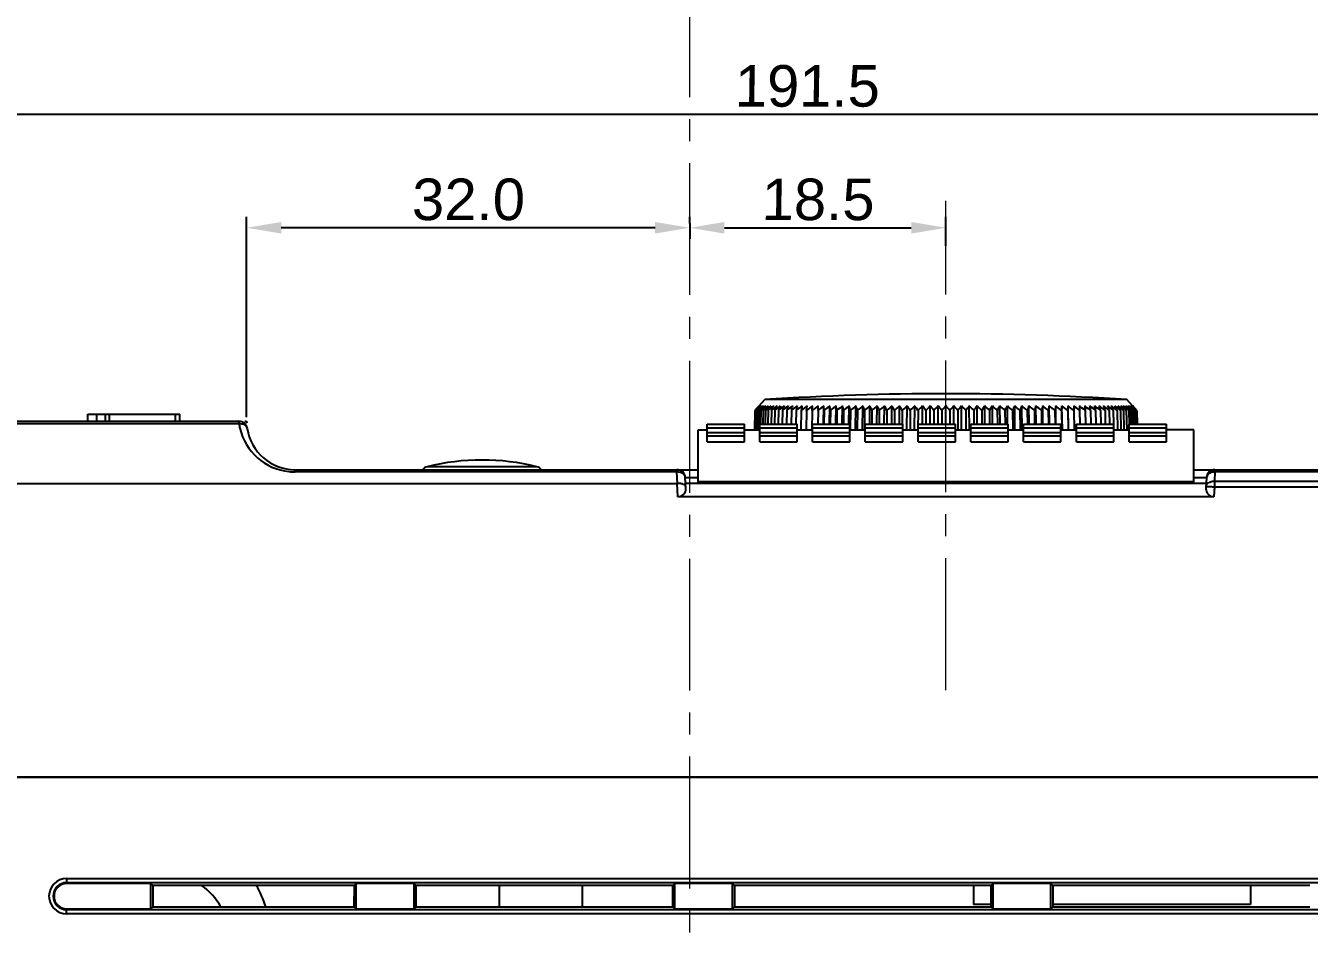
# Model space of a CAD drawing. Header units: millimetres. Extents: x 509 to 2357, y -197 to 647.
# Drawn here: x 2017.1 to 2109.8, y 469.1 to 534.2 of the extents above; entities that cross this region are included whole.
import ezdxf

# ---------------------------------------------------------------- set-up
doc = ezdxf.new("R2010")
doc.units = ezdxf.units.MM
doc.header["$PDMODE"] = 3
doc.header["$PDSIZE"] = 0.7
doc.linetypes.add('CENTER', pattern=[17.8, 10.75, -2.35, 2.35, -2.35])
doc.linetypes.add('CENTER2', pattern=[28.575, 19.05, -3.175, 3.175, -3.175])
doc.layers.get('0').update_dxf_attribs({"linetype": 'CONTINUOUS'})
doc.layers.get('Defpoints').update_dxf_attribs({"linetype": 'CONTINUOUS'})
doc.layers.add('3', color=112, linetype='CENTER', lineweight=15)
doc.layers.add('Dim', color=1, linetype='CONTINUOUS')
doc.layers.add('SU', color=7, linetype='CONTINUOUS')
doc.styles.add('OMI-1', font='arial.ttf', dxfattribs={"oblique": 1, "height": 3})
doc.dimstyles.new('1', dxfattribs={"dimtxt": 5, "dimasz": 2.5, "dimexe": 0.8, "dimexo": 0.3, "dimgap": 0.5, "dimtad": 1, "dimtoh": 1, "dimdec": 1, "dimzin": 0, "dimdsep": 46, "dimtxsty": 'OMI-1', "dimcen": 0, "dimclrd": 256, "dimclre": 256, "dimclrt": 256, "dimadec": 0, "dimazin": 0, "dimtfac": 0.8, "dimtdec": 1, "dimtix": 1, "dimtmove": 0, "dimatfit": 3, "dimfxl": 1, "dimtolj": 1, "dimtzin": 0, "dimarcsym": 0})

# ---------------------------------------------------------------- blocks, each defined once
blk = doc.blocks.new('*D4153')
at = {"layer": 'Defpoints', "color": 0}
for p in [(2065.071, 520.238), (2033.071, 519.633), (2033.071, 505.66)]:
    blk.add_point(p, dxfattribs=at)
at = {"layer": 'Dim', "lineweight": -2}
for p, q in [((2033.071, 505.96), (2033.071, 520.433)), ((2062.571, 519.633), (2035.571, 519.633)), ((2065.071, 519.938), (2065.071, 518.833))]:
    blk.add_line(p, q, dxfattribs=at)
at = {"layer": 'Dim'}
for points in [[(2035.571, 520.049), (2035.571, 519.216), (2033.071, 519.633)], [(2062.571, 519.216), (2062.571, 520.049), (2065.071, 519.633)]]:
    blk.add_solid(points, dxfattribs=at)
at = {"layer": 'Dim', "insert": (2049.071, 521.665), "char_height": 3, "attachment_point": 5, "style": 'OMI-1'}
blk.add_mtext('\\A1;32.0', dxfattribs=at)
blk = doc.blocks.new('*D4154')
at = {"layer": 'Defpoints', "color": 0}
for p in [(2065.071, 519.633), (2083.571, 519.633), (2083.571, 518.019)]:
    blk.add_point(p, dxfattribs=at)
at = {"layer": 'Dim', "lineweight": -2}
for p, q in [((2065.071, 519.933), (2065.071, 520.433)), ((2083.571, 518.319), (2083.571, 520.433)), ((2067.571, 519.633), (2081.071, 519.633))]:
    blk.add_line(p, q, dxfattribs=at)
at = {"layer": 'Dim'}
for points in [[(2067.571, 520.049), (2067.571, 519.216), (2065.071, 519.633)], [(2081.071, 519.216), (2081.071, 520.049), (2083.571, 519.633)]]:
    blk.add_solid(points, dxfattribs=at)
at = {"layer": 'Dim', "insert": (2074.321, 521.664), "char_height": 3, "attachment_point": 5, "style": 'OMI-1'}
blk.add_mtext('\\A1;18.5', dxfattribs=at)
blk = doc.blocks.new('*D4162')
at = {"layer": 'Defpoints', "color": 0}
for p in [(2169.308, 527.828), (1977.771, 479.96), (2169.308, 441.86)]:
    blk.add_point(p, dxfattribs=at)
at = {"layer": 'Dim', "lineweight": -2}
for p, q in [((1977.771, 480.26), (1977.771, 528.628)), ((2169.308, 442.16), (2169.308, 528.628)), ((1980.271, 527.828), (2166.808, 527.828))]:
    blk.add_line(p, q, dxfattribs=at)
at = {"layer": 'Dim'}
for points in [[(1980.271, 528.244), (1980.271, 527.411), (1977.771, 527.828)], [(2166.808, 527.411), (2166.808, 528.244), (2169.308, 527.828)]]:
    blk.add_solid(points, dxfattribs=at)
at = {"layer": 'Dim', "insert": (2073.54, 529.859), "char_height": 3, "attachment_point": 5, "style": 'OMI-1'}
blk.add_mtext('\\A1;191.5', dxfattribs=at)

msp = doc.modelspace()

# ---------------------------------------------------------------- linework, layer by layer
at = {"color": 7, "linetype": 'Continuous'}
for p, q in [((2070.09, 506.779), (2070.506, 507.223)), ((2096.637, 507.223), (2070.506, 507.223)), ((2097.053, 506.779), (2096.637, 507.223)), ((2069.774, 506.441), (2069.738, 505.029)), ((2069.786, 506.441), (2069.75, 505.029)), ((2069.774, 506.441), (2069.78, 506.447)), ((2069.875, 506.532), (2069.786, 506.441)), ((2069.823, 506.441), (2069.787, 505.029)), ((2069.896, 506.515), (2069.823, 506.441)), ((2069.883, 506.441), (2069.847, 505.029)), ((2069.983, 506.538), (2069.883, 506.441)), ((2069.967, 506.441), (2069.932, 505.029)), ((2070.046, 506.515), (2069.967, 506.441)), ((2070.081, 506.766), (2070.013, 506.695)), ((2070.016, 506.695), (2070.081, 506.766)), ((2070.076, 506.441), (2070.041, 505.032)), ((2070.104, 506.766), (2070.07, 506.73)), ((2070.073, 506.73), (2070.104, 506.766)), ((2070.156, 506.515), (2070.076, 506.441)), ((2070.093, 506.695), (2070.152, 506.766)), ((2070.122, 506.505), (2070.13, 506.515)), ((2070.166, 506.695), (2070.223, 506.766)), ((2070.208, 506.441), (2070.183, 505.458)), ((2070.294, 506.519), (2070.208, 506.441)), ((2070.264, 506.695), (2070.317, 506.766)), ((2070.363, 506.441), (2070.339, 505.46)), ((2070.465, 506.53), (2070.363, 506.441)), ((2070.384, 506.695), (2070.434, 506.766)), ((2070.542, 506.441), (2070.518, 505.46)), ((2070.528, 506.695), (2070.575, 506.766)), ((2070.743, 506.441), (2070.72, 505.46)), ((2070.967, 506.441), (2070.944, 505.46)), ((2071.213, 506.441), (2071.191, 505.46)), ((2071.481, 506.441), (2071.459, 505.46)), ((2071.77, 506.441), (2071.748, 505.46)), ((2072.079, 506.441), (2072.059, 505.46)), ((2072.409, 506.441), (2072.389, 505.46)), ((2072.759, 506.441), (2072.739, 505.461)), ((2073.127, 506.441), (2073.1, 505.029)), ((2073.514, 506.441), (2073.488, 505.029)), ((2073.514, 506.441), (2073.544, 506.766)), ((2073.918, 506.441), (2073.893, 505.03)), ((2073.918, 506.441), (2073.931, 506.766)), ((2074.339, 506.441), (2074.323, 505.46)), ((2074.339, 506.441), (2074.334, 506.766)), ((2074.733, 505.46), (2074.754, 506.766)), ((2074.777, 506.441), (2074.754, 506.766)), ((2074.777, 506.441), (2074.761, 505.46)), ((2075.17, 505.46), (2075.19, 506.766)), ((2075.23, 506.441), (2075.215, 505.46)), ((2075.621, 505.46), (2075.64, 506.766)), ((2075.697, 506.441), (2075.683, 505.46)), ((2076.086, 505.46), (2076.104, 506.766)), ((2076.178, 506.441), (2076.165, 505.46)), ((2076.565, 505.461), (2076.581, 506.766)), ((2076.673, 506.441), (2076.655, 505.029)), ((2077.05, 505.029), (2077.071, 506.766)), ((2077.179, 506.441), (2077.163, 505.029)), ((2077.553, 505.029), (2077.572, 506.766)), ((2077.697, 506.441), (2077.682, 505.03)), ((2078.07, 505.46), (2078.083, 506.766)), ((2078.225, 506.441), (2078.215, 505.46)), ((2078.592, 505.46), (2078.604, 506.766)), ((2078.762, 506.441), (2078.753, 505.46)), ((2079.123, 505.46), (2079.134, 506.766)), ((2079.308, 506.441), (2079.3, 505.46)), ((2079.662, 505.46), (2079.671, 506.766)), ((2079.861, 506.441), (2079.854, 505.46)), ((2080.208, 505.46), (2080.216, 506.766)), ((2080.421, 506.441), (2080.415, 505.46)), ((2080.757, 505.029), (2080.766, 506.766)), ((2080.986, 506.441), (2080.979, 505.029)), ((2081.314, 505.029), (2081.321, 506.766)), ((2081.556, 506.441), (2081.551, 505.03)), ((2081.876, 505.46), (2081.88, 506.766)), ((2082.129, 506.441), (2082.127, 505.46)), ((2082.44, 505.46), (2082.442, 506.766)), ((2082.705, 506.441), (2082.704, 505.46)), ((2083.005, 505.46), (2083.006, 506.766)), ((2083.283, 506.441), (2083.282, 505.46)), ((2083.571, 505.46), (2083.571, 506.766)), ((2083.86, 506.441), (2083.861, 505.46)), ((2084.138, 505.46), (2084.137, 506.766)), ((2084.438, 506.441), (2084.44, 505.029)), ((2084.704, 505.029), (2084.701, 506.766)), ((2085.014, 506.441), (2085.017, 505.029)), ((2085.268, 505.029), (2085.263, 506.766)), ((2085.587, 506.441), (2085.591, 505.46)), ((2085.827, 505.46), (2085.822, 506.766)), ((2086.157, 506.441), (2086.162, 505.46)), ((2086.384, 505.46), (2086.377, 506.766)), ((2086.722, 506.441), (2086.728, 505.46)), ((2086.935, 505.46), (2086.927, 506.766)), ((2087.282, 506.441), (2087.289, 505.46)), ((2087.481, 505.46), (2087.472, 506.766)), ((2087.835, 506.441), (2087.843, 505.46)), ((2088.02, 505.459), (2088.009, 506.766)), ((2088.381, 506.441), (2088.393, 505.029)), ((2088.555, 505.029), (2088.539, 506.766)), ((2088.918, 506.441), (2088.932, 505.029)), ((2089.077, 505.029), (2089.06, 506.766)), ((2089.446, 506.441), (2089.457, 505.46)), ((2089.586, 505.46), (2089.571, 506.766)), ((2089.964, 506.441), (2089.975, 505.46)), ((2090.088, 505.46), (2090.072, 506.766)), ((2090.47, 506.441), (2090.483, 505.46)), ((2090.578, 505.46), (2090.562, 506.766)), ((2090.964, 506.441), (2090.978, 505.46)), ((2091.057, 505.46), (2091.039, 506.766)), ((2091.446, 506.441), (2091.46, 505.46)), ((2091.522, 505.46), (2091.503, 506.766)), ((2091.913, 506.441), (2091.935, 505.03)), ((2091.98, 505.031), (2091.953, 506.766)), ((2092.389, 506.766), (2092.366, 506.441)), ((2092.366, 506.441), (2092.389, 505.029)), ((2092.417, 505.029), (2092.389, 506.766)), ((2092.809, 506.766), (2092.804, 506.441)), ((2092.804, 506.441), (2092.828, 505.029)), ((2093.212, 506.766), (2093.225, 506.441)), ((2093.225, 506.441), (2093.242, 505.46)), ((2093.599, 506.766), (2093.629, 506.441)), ((2093.629, 506.441), (2093.647, 505.46)), ((2094.016, 506.441), (2094.035, 505.46)), ((2094.384, 506.441), (2094.404, 505.46)), ((2094.734, 506.441), (2094.754, 505.46)), ((2095.064, 506.441), (2095.084, 505.46)), ((2095.373, 506.441), (2095.395, 505.46)), ((2095.662, 506.441), (2095.684, 505.459)), ((2095.93, 506.441), (2095.962, 505.029)), ((2096.176, 506.441), (2096.209, 505.029)), ((2096.4, 506.441), (2096.433, 505.029)), ((2096.568, 506.766), (2096.615, 506.695)), ((2096.601, 506.441), (2096.635, 505.029)), ((2096.78, 506.441), (2096.678, 506.53)), ((2096.709, 506.766), (2096.758, 506.695)), ((2096.78, 506.441), (2096.804, 505.46)), ((2096.826, 506.766), (2096.879, 506.695)), ((2096.935, 506.441), (2096.848, 506.519)), ((2096.92, 506.766), (2096.977, 506.695)), ((2096.935, 506.441), (2096.96, 505.46)), ((2097.067, 506.441), (2096.987, 506.515)), ((2096.991, 506.766), (2097.05, 506.695)), ((2097.013, 506.515), (2097.021, 506.505)), ((2097.073, 506.73), (2097.039, 506.766)), ((2097.039, 506.766), (2097.069, 506.73)), ((2097.13, 506.695), (2097.062, 506.766)), ((2097.062, 506.766), (2097.127, 506.695)), ((2097.067, 506.441), (2097.092, 505.46)), ((2097.176, 506.441), (2097.097, 506.515)), ((2097.26, 506.441), (2097.16, 506.538)), ((2097.176, 506.441), (2097.2, 505.46)), ((2097.32, 506.441), (2097.247, 506.515)), ((2097.26, 506.441), (2097.285, 505.46)), ((2097.357, 506.441), (2097.268, 506.532)), ((2097.32, 506.441), (2097.345, 505.46)), ((2097.357, 506.441), (2097.382, 505.46)), ((2097.369, 506.441), (2097.363, 506.447)), ((2097.369, 506.441), (2097.394, 505.46)), ((1980.367, 505.66), (2032.516, 505.66)), ((1980.373, 505.495), (2032.516, 505.495)), ((2021.61, 505.66), (2021.61, 506.16)), ((2021.61, 506.16), (2028.239, 506.16)), ((2022.242, 505.66), (2022.242, 506.16)), ((2022.874, 505.66), (2022.874, 506.16)), ((2023.163, 505.66), (2023.163, 506.16)), ((2027.928, 505.66), (2027.928, 506.16)), ((2028.239, 505.66), (2028.239, 506.16)), ((2032.516, 505.66), (2032.516, 505.495)), ((2032.944, 505.66), (2033.071, 505.66)), ((2066.321, 504.185), (2066.321, 505.46)), ((2066.321, 505.46), (2069.021, 505.46)), ((2069.021, 504.185), (2069.021, 505.46)), ((2070.131, 504.185), (2070.131, 505.46)), ((2070.131, 505.46), (2072.831, 505.46)), ((2072.831, 504.185), (2072.831, 505.46)), ((2073.941, 504.185), (2073.941, 505.46)), ((2073.941, 505.46), (2076.641, 505.46)), ((2076.641, 504.185), (2076.641, 505.46)), ((2077.751, 504.185), (2077.751, 505.46)), ((2077.751, 505.46), (2080.451, 505.46)), ((2080.451, 504.185), (2080.451, 505.46)), ((2081.561, 504.185), (2081.561, 505.46)), ((2081.561, 505.46), (2084.261, 505.46)), ((2084.261, 504.185), (2084.261, 505.46)), ((2085.371, 504.185), (2085.371, 505.46)), ((2085.371, 505.46), (2088.071, 505.46)), ((2088.071, 504.185), (2088.071, 505.46)), ((2089.181, 504.185), (2089.181, 505.46)), ((2089.181, 505.46), (2091.881, 505.46)), ((2091.881, 504.185), (2091.881, 505.46)), ((2092.991, 504.185), (2092.991, 505.46)), ((2092.991, 505.46), (2095.691, 505.46)), ((2095.691, 504.185), (2095.691, 505.46)), ((2096.801, 504.185), (2096.801, 505.46)), ((2096.801, 505.46), (2099.511, 505.46)), ((2099.511, 504.185), (2099.511, 505.46)), ((2065.671, 501.16), (2065.671, 505.029)), ((2065.671, 505.029), (2066.321, 505.029)), ((2066.321, 505.187), (2069.021, 505.187)), ((2066.321, 504.841), (2069.021, 504.841)), ((2066.321, 504.615), (2069.021, 504.615)), ((2069.021, 505.029), (2070.131, 505.029)), ((2070.131, 505.187), (2072.831, 505.187)), ((2070.131, 504.841), (2072.831, 504.841)), ((2070.131, 504.615), (2072.831, 504.615)), ((2072.831, 505.029), (2073.941, 505.029)), ((2073.941, 505.187), (2076.641, 505.187)), ((2073.941, 504.841), (2076.641, 504.841)), ((2073.941, 504.615), (2076.641, 504.615)), ((2076.641, 505.029), (2077.751, 505.029)), ((2077.751, 505.187), (2080.451, 505.187)), ((2077.751, 504.841), (2080.451, 504.841)), ((2077.751, 504.615), (2080.451, 504.615)), ((2080.451, 505.029), (2081.561, 505.029)), ((2081.561, 505.187), (2084.261, 505.187)), ((2081.561, 504.841), (2084.261, 504.841)), ((2081.561, 504.615), (2084.261, 504.615)), ((2084.261, 505.029), (2085.371, 505.029)), ((2085.371, 505.187), (2088.071, 505.187)), ((2085.371, 504.841), (2088.071, 504.841)), ((2085.371, 504.615), (2088.071, 504.615)), ((2088.071, 505.029), (2089.181, 505.029)), ((2089.181, 505.187), (2091.881, 505.187)), ((2089.181, 504.841), (2091.881, 504.841)), ((2089.181, 504.615), (2091.881, 504.615)), ((2091.881, 505.029), (2092.991, 505.029)), ((2092.991, 505.187), (2095.691, 505.187)), ((2092.991, 504.841), (2095.691, 504.841)), ((2092.991, 504.615), (2095.691, 504.615)), ((2095.691, 505.029), (2096.801, 505.029)), ((2096.801, 505.187), (2099.511, 505.187)), ((2096.801, 504.841), (2099.511, 504.841)), ((2096.801, 504.615), (2099.511, 504.615)), ((2101.471, 505.029), (2099.511, 505.029)), ((2101.471, 501.16), (2101.471, 505.029)), ((2066.321, 504.185), (2069.021, 504.185)), ((2070.131, 504.185), (2072.831, 504.185)), ((2073.941, 504.185), (2076.641, 504.185)), ((2077.751, 504.185), (2080.451, 504.185)), ((2081.561, 504.185), (2084.261, 504.185)), ((2085.371, 504.185), (2088.071, 504.185)), ((2089.181, 504.185), (2091.881, 504.185)), ((2092.991, 504.185), (2095.691, 504.185)), ((2096.801, 504.185), (2099.511, 504.185)), ((2036.571, 501.995), (2036.571, 502.16)), ((2036.571, 502.16), (2065.671, 502.16)), ((2064.15, 501.995), (2036.571, 501.995)), ((2054.035, 502.374), (2046.108, 502.374)), ((2064.15, 501.995), (2064.15, 502.16)), ((2064.193, 501.166), (2064.15, 501.995)), ((2064.79, 500.81), (2064.749, 501.591)), ((2064.749, 501.591), (2065.671, 501.591)), ((2101.471, 502.16), (2132.101, 502.16)), ((2101.471, 501.591), (2102.394, 501.591)), ((2102.394, 501.591), (2102.353, 500.81)), ((2102.993, 501.995), (2102.958, 501.331)), ((2102.993, 501.995), (2102.993, 502.16)), ((2131.723, 501.995), (2102.993, 501.995)), ((1980.181, 501.166), (2064.172, 501.166)), ((2064.222, 500.212), (2064.172, 501.166)), ((2102.371, 501.16), (2064.771, 501.16)), ((2065.671, 501.31), (2101.471, 501.31)), ((2102.958, 500.927), (2102.921, 500.212)), ((2102.958, 501.331), (2102.958, 500.927)), ((2102.958, 501.331), (2131.577, 501.331)), ((2102.958, 500.927), (2131.577, 500.927)), ((2102.921, 500.212), (2064.222, 500.212)), ((1978.071, 479.96), (2152.071, 479.96)), ((2020.071, 472.634), (2020.071, 472.272)), ((2020.071, 472.634), (2135.071, 472.634)), ((2020.071, 472.336), (2135.071, 472.336)), ((2026.159, 472.272), (2020.071, 472.272)), ((2026.159, 470.447), (2026.159, 472.272)), ((2026.159, 472.272), (2026.293, 472.138)), ((2026.293, 472.138), (2026.296, 470.584)), ((2040.85, 472.138), (2026.293, 472.138)), ((2040.847, 470.584), (2040.85, 472.138)), ((2040.984, 472.272), (2040.85, 472.138)), ((2040.984, 470.447), (2040.984, 472.272)), ((2045.159, 472.272), (2040.984, 472.272)), ((2045.159, 470.447), (2045.159, 472.272)), ((2045.159, 472.272), (2045.293, 472.138)), ((2045.293, 472.138), (2045.296, 470.584)), ((2063.85, 472.138), (2045.293, 472.138)), ((2051.323, 470.584), (2051.323, 472.138)), ((2057.323, 470.584), (2057.323, 472.138)), ((2063.847, 470.584), (2063.85, 472.138)), ((2063.984, 472.272), (2063.85, 472.138)), ((2063.984, 470.447), (2063.984, 472.272)), ((2068.159, 472.272), (2063.984, 472.272)), ((2068.159, 470.447), (2068.159, 472.272)), ((2068.159, 472.272), (2068.293, 472.138)), ((2068.293, 472.138), (2068.296, 470.584)), ((2086.85, 472.138), (2068.293, 472.138)), ((2085.571, 472.138), (2085.571, 470.76)), ((2086.847, 470.584), (2086.85, 472.138)), ((2086.984, 472.272), (2086.85, 472.138)), ((2086.984, 470.447), (2086.984, 472.272)), ((2091.159, 472.272), (2086.984, 472.272)), ((2091.159, 470.447), (2091.159, 472.272)), ((2091.159, 472.272), (2091.293, 472.138)), ((2091.293, 472.138), (2091.296, 470.584)), ((2109.85, 472.138), (2091.293, 472.138)), ((2105.571, 472.138), (2105.571, 470.76)), ((2020.071, 470.085), (2020.071, 470.447)), ((2020.071, 470.447), (2026.159, 470.447)), ((2135.071, 470.384), (2020.071, 470.384)), ((2135.071, 470.085), (2020.071, 470.085)), ((2026.159, 470.447), (2026.296, 470.584)), ((2026.296, 470.584), (2040.847, 470.584)), ((2040.984, 470.447), (2040.847, 470.584)), ((2040.984, 470.447), (2045.159, 470.447)), ((2045.159, 470.447), (2045.296, 470.584)), ((2045.296, 470.584), (2063.847, 470.584)), ((2063.984, 470.447), (2063.847, 470.584)), ((2063.984, 470.447), (2068.159, 470.447)), ((2068.159, 470.447), (2068.296, 470.584)), ((2068.296, 470.584), (2086.847, 470.584)), ((2086.847, 470.76), (2085.571, 470.76)), ((2086.984, 470.447), (2086.847, 470.584)), ((2086.984, 470.447), (2091.159, 470.447)), ((2091.159, 470.447), (2091.296, 470.584)), ((2105.571, 470.76), (2091.295, 470.76)), ((2091.296, 470.584), (2109.847, 470.584))]:
    msp.add_line(p, q, dxfattribs=at)
for centre, radius, start, end in [((2083.571, 307.65), 200, 86.25439, 93.74561), ((2102.874, 475.444), 45.348, 136.43871, 136.75197), ((2102.549, 474.606), 45.682, 135.3149, 135.66367), ((2103.077, 477.811), 43.882, 138.77337, 139.14949), ((2102.467, 473.624), 46.289, 134.27715, 134.72024), ((2103.614, 478.75), 43.642, 140.1837, 140.49091), ((2102.429, 472.689), 46.888, 133.38384, 133.78767), ((2104.11, 479.828), 43.289, 141.63786, 141.94128), ((2102.66, 471.554), 47.812, 132.56859, 133.01119), ((2104.774, 480.882), 43.096, 143.20384, 143.50233), ((2102.825, 470.572), 48.571, 131.82602, 132.26793), ((2105.644, 481.902), 43.104, 144.88685, 145.17904), ((2103.008, 469.657), 49.284, 131.15286, 131.58727), ((2107.215, 482.59), 43.897, 146.69305, 147.08804), ((2103.188, 468.833), 49.918, 130.54573, 130.96016), ((2108.216, 483.811), 43.949, 148.51282, 149.00722), ((2104.953, 466.238), 52.92, 130.39486, 130.56093), ((2103.396, 468.069), 50.516, 130.00179, 130.3966), ((2104.136, 466.758), 51.864, 129.52073, 130.08033), ((2110.083, 484.681), 44.957, 150.57767, 151.051), ((2104.436, 466.062), 52.447, 129.09556, 129.65393), ((2112.497, 485.484), 46.519, 152.77478, 153.223), ((2104.752, 465.441), 52.971, 128.72637, 129.28361), ((2115.654, 486.21), 48.829, 155.10461, 155.52335), ((2105.082, 464.899), 53.43, 128.41136, 128.9676), ((2119.851, 486.85), 52.187, 157.56559, 157.9502), ((2105.423, 464.442), 53.819, 128.14898, 128.70439), ((2125.573, 487.388), 57.077, 160.15371, 160.49937), ((2105.773, 464.071), 54.134, 127.93794, 128.4927), ((2133.661, 487.807), 64.34, 162.8621, 163.16402), ((2106.131, 463.791), 54.371, 127.77722, 128.33154), ((2145.724, 488.073), 75.581, 165.68083, 165.93437), ((2106.494, 463.602), 54.528, 127.66603, 128.22013), ((2165.256, 488.122), 94.294, 168.59675, 168.79767), ((2106.862, 463.506), 54.603, 127.60382, 128.15794), ((2201.578, 487.79), 129.798, 171.59356, 171.73822), ((2107.234, 463.505), 54.595, 127.59031, 128.14467), ((2107.609, 463.598), 54.504, 127.62541, 128.18026), ((2107.985, 463.784), 54.33, 127.7093, 128.26488), ((2108.364, 464.063), 54.074, 127.8424, 128.39894), ((1957.274, 492.172), 118.815, 6.89771, 7.05524), ((2108.745, 464.432), 53.74, 128.02534, 128.58306), ((1989.007, 491.362), 87.992, 9.86759, 10.08197), ((2109.127, 464.89), 53.33, 128.25902, 128.81814), ((2006.739, 490.706), 71.2, 12.76831, 13.03599), ((2109.512, 465.432), 52.848, 128.54458, 129.1053), ((2017.984, 490.074), 60.929, 15.58289, 15.89968), ((2109.9, 466.056), 52.298, 128.88343, 129.44591), ((2025.699, 489.419), 54.222, 18.29722, 18.65848), ((2110.292, 466.756), 51.686, 129.27722, 129.8416), ((2031.286, 488.719), 49.679, 20.90018, 21.30101), ((2110.69, 467.529), 51.017, 129.7279, 130.2943), ((2035.495, 487.965), 46.553, 23.38359, 23.81909), ((2111.095, 468.369), 50.299, 130.2377, 130.80616), ((2038.763, 487.155), 44.406, 25.74209, 26.20747), ((2111.51, 469.27), 49.539, 130.80914, 131.37967), ((2041.363, 486.289), 42.964, 27.97282, 28.46355), ((2111.937, 470.226), 48.747, 131.44504, 132.01759), ((2043.473, 485.369), 42.049, 30.07505, 30.58693), ((2112.38, 471.23), 47.93, 132.14854, 132.72298), ((2045.216, 484.4), 41.536, 32.04984, 32.57908), ((2112.842, 472.276), 47.1, 132.92313, 133.49921), ((2046.676, 483.387), 41.336, 33.89963, 34.44284), ((2113.329, 473.356), 46.268, 133.77258, 134.34997), ((2047.918, 482.334), 41.384, 35.62793, 36.18215), ((2113.847, 474.463), 45.446, 134.70103, 135.27925), ((2048.987, 481.25), 41.63, 37.23899, 37.80166), ((2114.404, 475.59), 44.648, 135.71291, 136.29134), ((2049.919, 480.14), 42.032, 38.73758, 39.3065), ((2115.007, 476.729), 43.889, 136.81298, 137.3908), ((2050.741, 479.011), 42.56, 40.12872, 40.70205), ((2115.669, 477.872), 43.187, 138.00625, 138.58245), ((2051.474, 477.872), 43.187, 41.41755, 41.99375), ((2116.402, 479.011), 42.56, 139.29795, 139.87128), ((2052.136, 476.729), 43.889, 42.6092, 43.18702), ((2117.224, 480.14), 42.032, 140.6935, 141.26242), ((2052.739, 475.59), 44.648, 43.70866, 44.28709), ((2118.156, 481.25), 41.63, 142.19834, 142.76101), ((2053.296, 474.463), 45.446, 44.72075, 45.29897), ((2119.225, 482.334), 41.384, 143.81785, 144.37207), ((2053.814, 473.356), 46.268, 45.65003, 46.22742), ((2120.467, 483.387), 41.336, 145.55716, 146.10037), ((2054.301, 472.276), 47.1, 46.50079, 47.07687), ((2121.927, 484.4), 41.536, 147.42092, 147.95016), ((2054.763, 471.23), 47.93, 47.27702, 47.85146), ((2123.67, 485.369), 42.049, 149.41307, 149.92495), ((2055.206, 470.226), 48.747, 47.98241, 48.55496), ((2125.78, 486.289), 42.964, 151.53645, 152.02718), ((2055.633, 469.27), 49.539, 48.62033, 49.19086), ((2128.38, 487.155), 44.406, 153.79253, 154.25791), ((2056.048, 468.369), 50.299, 49.19384, 49.7623), ((2131.648, 487.965), 46.553, 156.18091, 156.61641), ((2056.453, 467.529), 51.017, 49.7057, 50.2721), ((2135.857, 488.719), 49.679, 158.69899, 159.09982), ((2056.851, 466.756), 51.686, 50.1584, 50.72278), ((2141.444, 489.419), 54.222, 161.34152, 161.70278), ((2057.243, 466.056), 52.298, 50.55409, 51.11657), ((2149.159, 490.074), 60.929, 164.10032, 164.41711), ((2057.631, 465.432), 52.848, 50.8947, 51.45542), ((2160.404, 490.706), 71.2, 166.96401, 167.23169), ((2058.016, 464.89), 53.33, 51.18186, 51.74098), ((2178.136, 491.362), 87.992, 169.91803, 170.13241), ((2058.398, 464.432), 53.74, 51.41694, 51.97466), ((2209.869, 492.172), 118.815, 172.94476, 173.10229), ((2058.779, 464.063), 54.074, 51.60106, 52.1576), ((2059.158, 463.784), 54.33, 51.73512, 52.2907), ((2059.534, 463.598), 54.504, 51.81974, 52.37459), ((2059.909, 463.505), 54.595, 51.85533, 52.40969), ((2060.281, 463.506), 54.603, 51.84206, 52.39618), ((1965.565, 487.79), 129.798, 8.26178, 8.40644), ((2060.649, 463.602), 54.528, 51.77987, 52.33397), ((2001.886, 488.122), 94.294, 11.20233, 11.40325), ((2061.012, 463.791), 54.371, 51.66846, 52.22278), ((2021.419, 488.073), 75.581, 14.06563, 14.31917), ((2061.37, 464.071), 54.134, 51.5073, 52.06206), ((2033.482, 487.807), 64.34, 16.83598, 17.1379), ((2061.72, 464.442), 53.819, 51.29561, 51.85102), ((2062.061, 464.899), 53.43, 51.0324, 51.58864), ((2041.57, 487.388), 57.077, 19.50063, 19.84629), ((2062.391, 465.441), 52.971, 50.71639, 51.27363), ((2047.292, 486.85), 52.187, 22.0498, 22.43441), ((2062.707, 466.062), 52.447, 50.34607, 50.90444), ((2051.489, 486.21), 48.829, 24.47665, 24.89539), ((2063.007, 466.758), 51.864, 49.91967, 50.47927), ((2054.646, 485.484), 46.519, 26.777, 27.22522), ((2063.747, 468.069), 50.516, 49.6034, 49.99821), ((2057.06, 484.681), 44.957, 28.949, 29.42233), ((2063.955, 468.833), 49.918, 49.03984, 49.45427), ((2058.927, 483.811), 43.949, 30.99278, 31.48718), ((2062.19, 466.238), 52.92, 49.43907, 49.60514), ((2064.135, 469.657), 49.284, 48.41273, 48.84714), ((2059.928, 482.59), 43.897, 32.91196, 33.30695), ((2064.318, 470.572), 48.571, 47.73206, 48.17398), ((2061.499, 481.902), 43.103, 34.82096, 35.11315), ((2064.483, 471.554), 47.812, 46.9888, 47.43141), ((2062.369, 480.882), 43.096, 36.49767, 36.79616), ((2064.714, 472.689), 46.888, 46.21233, 46.61616), ((2063.033, 479.828), 43.289, 38.05872, 38.36215), ((2064.676, 473.624), 46.289, 45.27975, 45.72285), ((2063.529, 478.75), 43.642, 39.5091, 39.8163), ((2064.074, 477.818), 43.87, 40.85333, 41.22666), ((2064.594, 474.606), 45.682, 44.33633, 44.6851), ((2064.269, 475.444), 45.348, 43.24802, 43.56128), ((2032.516, 505.06), 0.6, 8.41497, 90), ((2036.582, 506.097), 4.11, 188.4207, 193.21102), ((2036.571, 505.66), 3.5, 180, 182.10005), ((2036.571, 506.095), 4.1, 193.2147, 263.69131), ((2036.571, 505.66), 3.5, 188.41497, 270), ((2050.071, 486.426), 16.433, 76.04278, 103.95722), ((2036.574, 506.114), 4.119, 263.67766, 266.85648), ((2036.571, 506.045), 4.05, 266.85203, 270.01117), ((2046.253, 501.792), 0.6, 103.95722, 142.20644), ((2053.89, 501.792), 0.6, 37.79356, 76.04278), ((2064.15, 501.56), 0.6, 3, 90), ((2102.993, 501.56), 0.6, 90, 177), ((2020.071, 471.36), 1.275, 90, 270), ((2020.071, 471.36), 0.976, 90, 270), ((2020.071, 471.36), 0.913, 90, 270), ((2027.071, 468.26), 4.75, 29.30412, 54.74396), ((2027.071, 468.26), 7.74, 17.48024, 30.07953)]:
    msp.add_arc(centre, radius, start, end, dxfattribs=at)
for centre, major_axis in [((2064.189, 500.812), (-0.448, 0.425)), ((2102.954, 500.812), (0.448, 0.425))]:
    msp.add_ellipse(centre, major_axis=major_axis, ratio=0.946369, start_param=-3.925621, end_param=-2.357564, dxfattribs=at)
for points in [[(2032.516, 505.495), (2032.579, 505.499), (2032.644, 505.496), (2032.706, 505.485)], [(2102.993, 501.995), (2102.921, 501.997), (2102.849, 501.989), (2102.779, 501.971)], [(2102.472, 501.162), (2102.507, 501.197), (2102.549, 501.226), (2102.593, 501.249)]]:
    msp.add_open_spline(points, degree=3, dxfattribs=at)
for points, knots in [([(2032.706, 505.485), (2032.805, 505.468), (2032.986, 505.401), (2033.097, 505.23), (2033.109, 505.147)], [0, 0, 0, 0, 0.54409, 1, 1, 1, 1]), ([(2064.749, 501.591), (2064.746, 501.647), (2064.706, 501.765), (2064.565, 501.898), (2064.371, 501.981), (2064.225, 501.997), (2064.15, 501.995)], [0, 0, 0, 0, 0.213017, 0.448943, 0.714421, 1, 1, 1, 1]), ([(2102.779, 501.971), (2102.679, 501.946), (2102.497, 501.863), (2102.399, 501.677), (2102.394, 501.591)], [0, 0, 0, 0, 0.544212, 1, 1, 1, 1]), ([(2064.541, 501.128), (2064.515, 501.135), (2064.402, 501.162), (2064.283, 501.169), (2064.193, 501.166)], [0, 0, 0, 0, 0.228523, 1, 1, 1, 1]), ([(2064.784, 500.927), (2064.783, 500.947), (2064.763, 501.006), (2064.675, 501.08), (2064.591, 501.113), (2064.541, 501.128)], [0, 0, 0, 0, 0.186289, 0.532164, 1, 1, 1, 1]), ([(2102.359, 500.927), (2102.36, 500.948), (2102.374, 501.035), (2102.424, 501.115), (2102.472, 501.162)], [0, 0, 0, 0, 0.241539, 1, 1, 1, 1]), ([(2102.359, 500.927), (2102.36, 500.932), (2102.389, 500.933), (2102.425, 500.939), (2102.5, 500.939), (2102.554, 500.94), (2102.586, 500.939)], [0, 0, 0, 0, 0.07263, 0.269152, 0.58333, 1, 1, 1, 1]), ([(2102.586, 500.939), (2102.614, 500.939), (2102.738, 500.937), (2102.862, 500.932), (2102.958, 500.927)], [0, 0, 0, 0, 0.224312, 1, 1, 1, 1]), ([(2102.593, 501.249), (2102.62, 501.264), (2102.735, 501.314), (2102.863, 501.333), (2102.958, 501.331)], [0, 0, 0, 0, 0.239461, 1, 1, 1, 1])]:
    msp.add_open_spline(points, degree=3, knots=knots, dxfattribs=at)
at = {"layer": '3', "linetype": 'CENTER2', "ltscale": 0.5}
for p, q in [((2065.071, 329.043), (2065.071, 621.802)), ((2083.571, 486.246), (2083.571, 521.572))]:
    msp.add_line(p, q, dxfattribs=at)
at = {"layer": 'SU', "color": 7, "linetype": 'Continuous'}
msp.add_line((2152.071, 479.96), (1978.071, 479.96), dxfattribs=at)

# ---------------------------------------------------------------- dimensions: what is measured, and where the dimension line sits
at = {"layer": 'Dim'}
for base, p1, p2, picture, middle in [((2169.308, 527.828), (1977.771, 479.96), (2169.308, 441.86), '*D4162', (2073.54, 529.859)), ((2033.071, 519.633), (2065.071, 520.238), (2033.071, 505.66), '*D4153', (2049.071, 521.665)), ((2083.571, 519.633), (2065.071, 519.633), (2083.571, 518.019), '*D4154', (2074.321, 521.664))]:
    dim = msp.add_linear_dim(base=base, p1=p1, p2=p2, dimstyle='1', dxfattribs=at)
    dim.commit()
    dim.dimension.update_dxf_attribs({"geometry": picture, "text_midpoint": middle})

doc.saveas('drawing.dxf')
